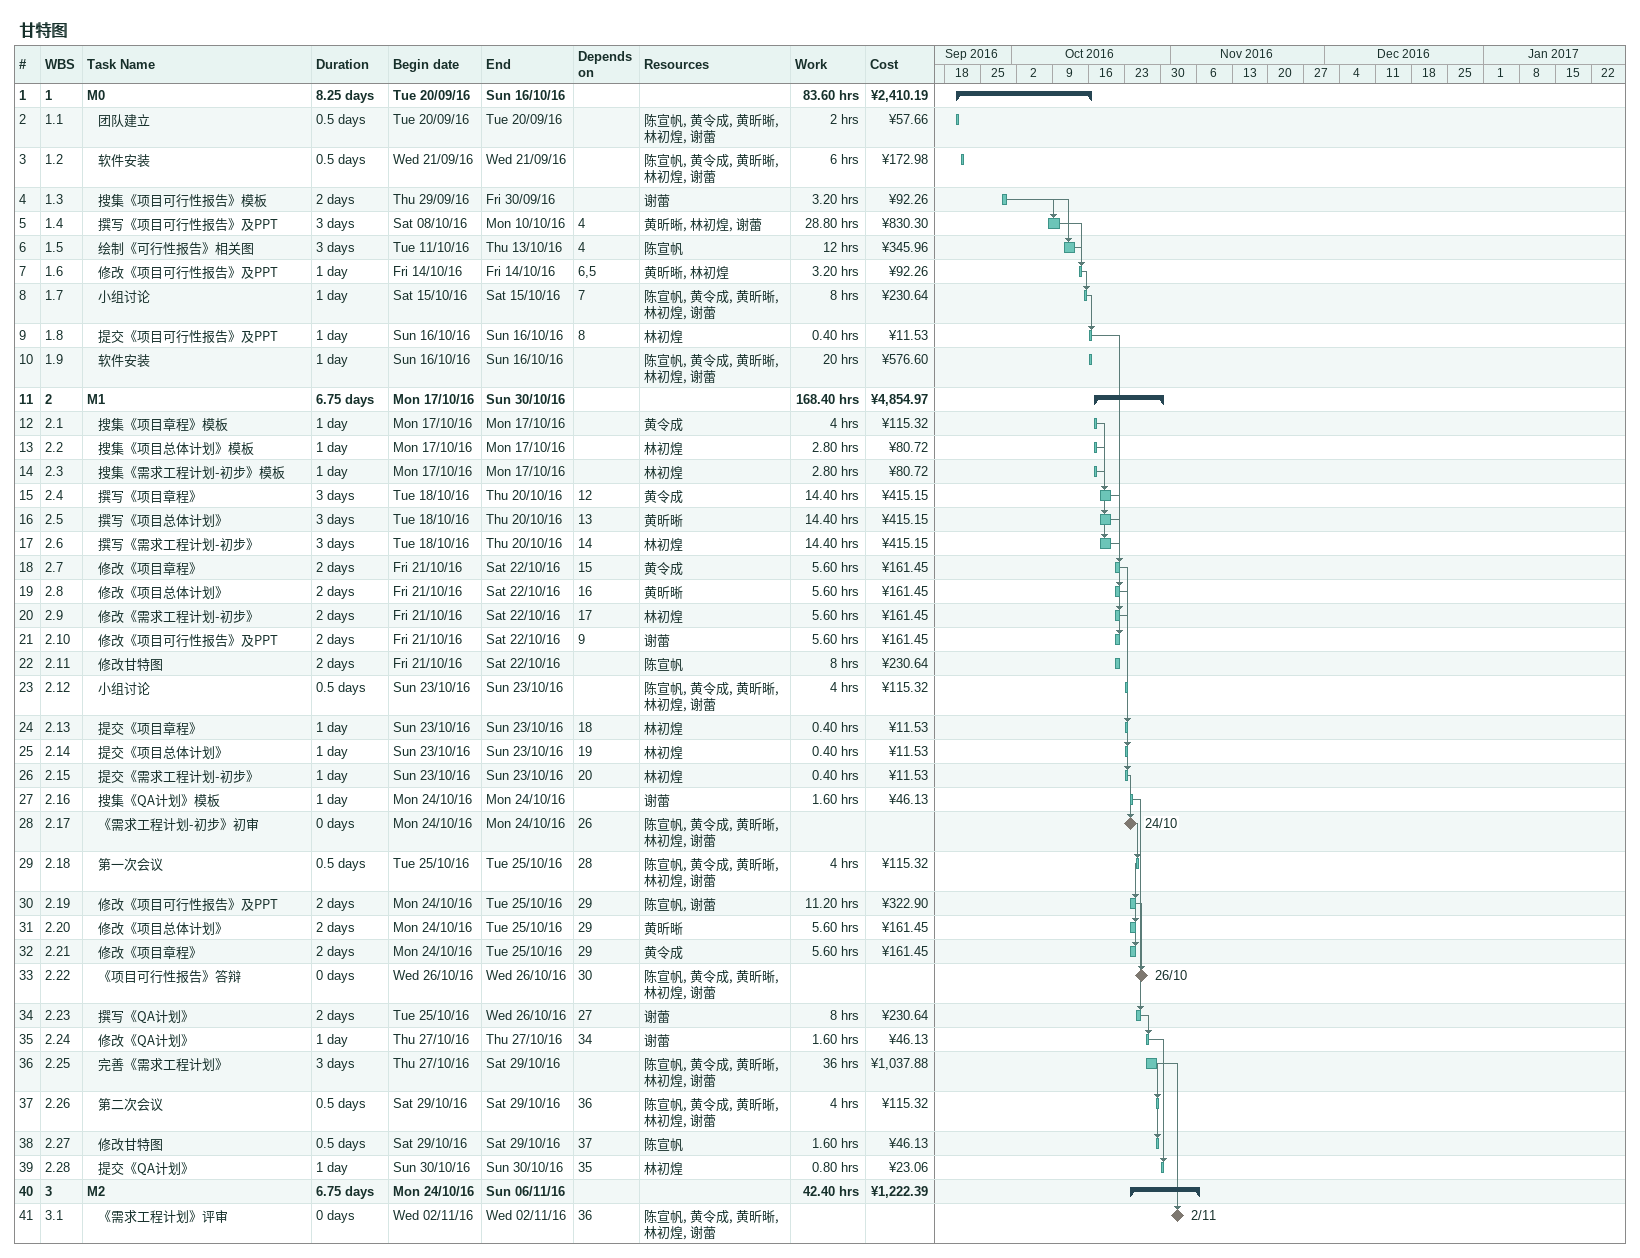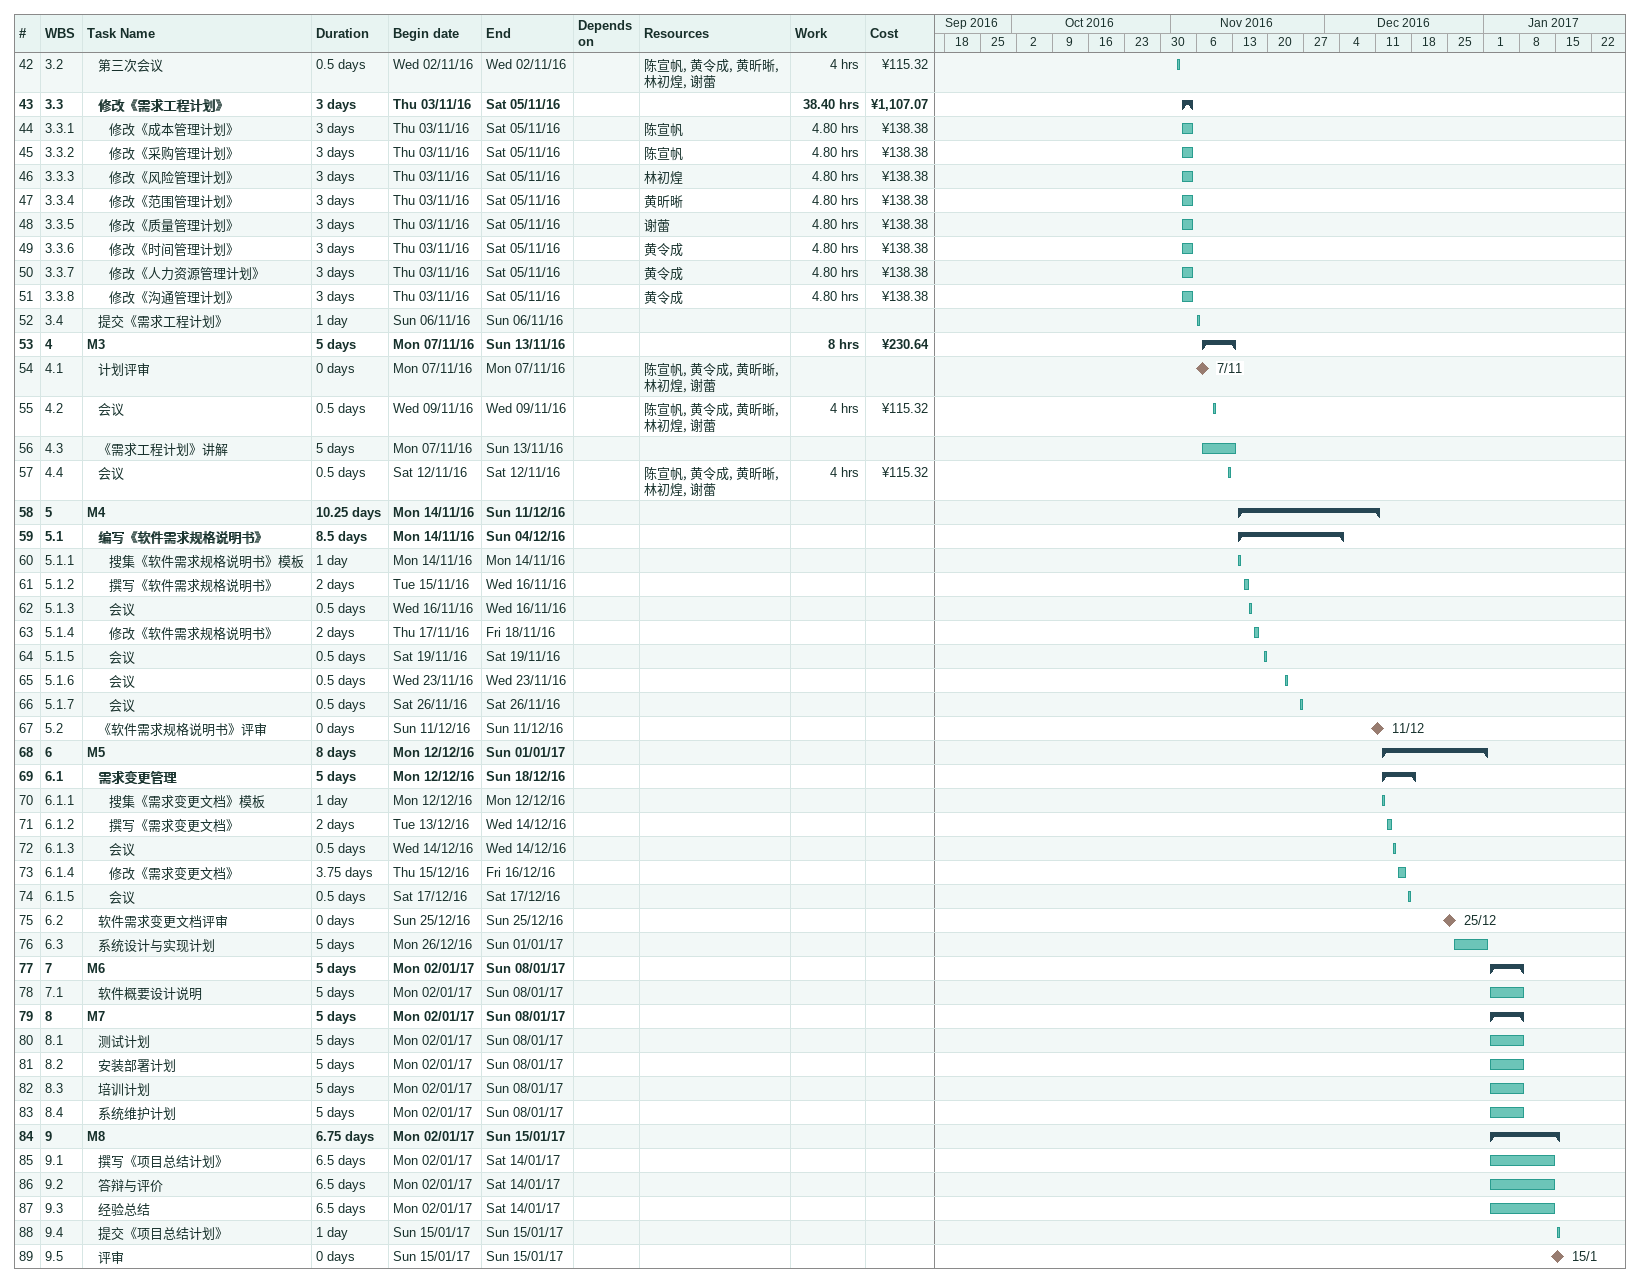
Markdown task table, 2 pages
甘特图

| ID | WBS | Task | Duration | Start | Finish | Predecessors | Resources | Work (h) | Cost (¥) |
|---|---|---|---|---|---|---|---|---|---|
| 1 | 1 | **M0** | 8.25d | 2016-09-20 | 2016-10-16 |  |  | 83.60 | 2410.19 |
| 2 | 1.1 | 团队建立 | 0.5d | 2016-09-20 | 2016-09-20 |  | 陈宣帆, 黄令成, 黄昕晰, 林初煌, 谢蕾 | 2 | 57.66 |
| 3 | 1.2 | 软件安装 | 0.5d | 2016-09-21 | 2016-09-21 |  | 陈宣帆, 黄令成, 黄昕晰, 林初煌, 谢蕾 | 6 | 172.98 |
| 4 | 1.3 | 搜集《项目可行性报告》模板 | 2d | 2016-09-29 | 2016-09-30 |  | 谢蕾 | 3.20 | 92.26 |
| 5 | 1.4 | 撰写《项目可行性报告》及PPT | 3d | 2016-10-08 | 2016-10-10 | 4 | 黄昕晰, 林初煌, 谢蕾 | 28.80 | 830.30 |
| 6 | 1.5 | 绘制《可行性报告》相关图 | 3d | 2016-10-11 | 2016-10-13 | 4 | 陈宣帆 | 12 | 345.96 |
| 7 | 1.6 | 修改《项目可行性报告》及PPT | 1d | 2016-10-14 | 2016-10-14 | 6, 5 | 黄昕晰, 林初煌 | 3.20 | 92.26 |
| 8 | 1.7 | 小组讨论 | 1d | 2016-10-15 | 2016-10-15 | 7 | 陈宣帆, 黄令成, 黄昕晰, 林初煌, 谢蕾 | 8 | 230.64 |
| 9 | 1.8 | 提交《项目可行性报告》及PPT | 1d | 2016-10-16 | 2016-10-16 | 8 | 林初煌 | 0.40 | 11.53 |
| 10 | 1.9 | 软件安装 | 1d | 2016-10-16 | 2016-10-16 |  | 陈宣帆, 黄令成, 黄昕晰, 林初煌, 谢蕾 | 20 | 576.60 |
| 11 | 2 | **M1** | 6.75d | 2016-10-17 | 2016-10-30 |  |  | 168.40 | 4854.97 |
| 12 | 2.1 | 搜集《项目章程》模板 | 1d | 2016-10-17 | 2016-10-17 |  | 黄令成 | 4 | 115.32 |
| 13 | 2.2 | 搜集《项目总体计划》模板 | 1d | 2016-10-17 | 2016-10-17 |  | 林初煌 | 2.80 | 80.72 |
| 14 | 2.3 | 搜集《需求工程计划-初步》模板 | 1d | 2016-10-17 | 2016-10-17 |  | 林初煌 | 2.80 | 80.72 |
| 15 | 2.4 | 撰写《项目章程》 | 3d | 2016-10-18 | 2016-10-20 | 12 | 黄令成 | 14.40 | 415.15 |
| 16 | 2.5 | 撰写《项目总体计划》 | 3d | 2016-10-18 | 2016-10-20 | 13 | 黄昕晰 | 14.40 | 415.15 |
| 17 | 2.6 | 撰写《需求工程计划-初步》 | 3d | 2016-10-18 | 2016-10-20 | 14 | 林初煌 | 14.40 | 415.15 |
| 18 | 2.7 | 修改《项目章程》 | 2d | 2016-10-21 | 2016-10-22 | 15 | 黄令成 | 5.60 | 161.45 |
| 19 | 2.8 | 修改《项目总体计划》 | 2d | 2016-10-21 | 2016-10-22 | 16 | 黄昕晰 | 5.60 | 161.45 |
| 20 | 2.9 | 修改《需求工程计划-初步》 | 2d | 2016-10-21 | 2016-10-22 | 17 | 林初煌 | 5.60 | 161.45 |
| 21 | 2.10 | 修改《项目可行性报告》及PPT | 2d | 2016-10-21 | 2016-10-22 | 9 | 谢蕾 | 5.60 | 161.45 |
| 22 | 2.11 | 修改甘特图 | 2d | 2016-10-21 | 2016-10-22 |  | 陈宣帆 | 8 | 230.64 |
| 23 | 2.12 | 小组讨论 | 0.5d | 2016-10-23 | 2016-10-23 |  | 陈宣帆, 黄令成, 黄昕晰, 林初煌, 谢蕾 | 4 | 115.32 |
| 24 | 2.13 | 提交《项目章程》 | 1d | 2016-10-23 | 2016-10-23 | 18 | 林初煌 | 0.40 | 11.53 |
| 25 | 2.14 | 提交《项目总体计划》 | 1d | 2016-10-23 | 2016-10-23 | 19 | 林初煌 | 0.40 | 11.53 |
| 26 | 2.15 | 提交《需求工程计划-初步》 | 1d | 2016-10-23 | 2016-10-23 | 20 | 林初煌 | 0.40 | 11.53 |
| 27 | 2.16 | 搜集《QA计划》模板 | 1d | 2016-10-24 | 2016-10-24 |  | 谢蕾 | 1.60 | 46.13 |
| 28 | 2.17 | 《需求工程计划-初步》初审 | 0d | 2016-10-24 | 2016-10-24 | 26 | 陈宣帆, 黄令成, 黄昕晰, 林初煌, 谢蕾 |  |  |
| 29 | 2.18 | 第一次会议 | 0.5d | 2016-10-25 | 2016-10-25 | 28 | 陈宣帆, 黄令成, 黄昕晰, 林初煌, 谢蕾 | 4 | 115.32 |
| 30 | 2.19 | 修改《项目可行性报告》及PPT | 2d | 2016-10-24 | 2016-10-25 | 29 | 陈宣帆, 谢蕾 | 11.20 | 322.90 |
| 31 | 2.20 | 修改《项目总体计划》 | 2d | 2016-10-24 | 2016-10-25 | 29 | 黄昕晰 | 5.60 | 161.45 |
| 32 | 2.21 | 修改《项目章程》 | 2d | 2016-10-24 | 2016-10-25 | 29 | 黄令成 | 5.60 | 161.45 |
| 33 | 2.22 | 《项目可行性报告》答辩 | 0d | 2016-10-26 | 2016-10-26 | 30 | 陈宣帆, 黄令成, 黄昕晰, 林初煌, 谢蕾 |  |  |
| 34 | 2.23 | 撰写《QA计划》 | 2d | 2016-10-25 | 2016-10-26 | 27 | 谢蕾 | 8 | 230.64 |
| 35 | 2.24 | 修改《QA计划》 | 1d | 2016-10-27 | 2016-10-27 | 34 | 谢蕾 | 1.60 | 46.13 |
| 36 | 2.25 | 完善《需求工程计划》 | 3d | 2016-10-27 | 2016-10-29 |  | 陈宣帆, 黄令成, 黄昕晰, 林初煌, 谢蕾 | 36 | 1037.88 |
| 37 | 2.26 | 第二次会议 | 0.5d | 2016-10-29 | 2016-10-29 | 36 | 陈宣帆, 黄令成, 黄昕晰, 林初煌, 谢蕾 | 4 | 115.32 |
| 38 | 2.27 | 修改甘特图 | 0.5d | 2016-10-29 | 2016-10-29 | 37 | 陈宣帆 | 1.60 | 46.13 |
| 39 | 2.28 | 提交《QA计划》 | 1d | 2016-10-30 | 2016-10-30 | 35 | 林初煌 | 0.80 | 23.06 |
| 40 | 3 | **M2** | 6.75d | 2016-10-24 | 2016-11-06 |  |  | 42.40 | 1222.39 |
| 41 | 3.1 | 《需求工程计划》评审 | 0d | 2016-11-02 | 2016-11-02 | 36 | 陈宣帆, 黄令成, 黄昕晰, 林初煌, 谢蕾 |  |  |
| 42 | 3.2 | 第三次会议 | 0.5d | 2016-11-02 | 2016-11-02 |  | 陈宣帆, 黄令成, 黄昕晰, 林初煌, 谢蕾 | 4 | 115.32 |
| 43 | 3.3 | **修改《需求工程计划》** | 3d | 2016-11-03 | 2016-11-05 |  |  | 38.40 | 1107.07 |
| 44 | 3.3.1 | 修改《成本管理计划》 | 3d | 2016-11-03 | 2016-11-05 |  | 陈宣帆 | 4.80 | 138.38 |
| 45 | 3.3.2 | 修改《采购管理计划》 | 3d | 2016-11-03 | 2016-11-05 |  | 陈宣帆 | 4.80 | 138.38 |
| 46 | 3.3.3 | 修改《风险管理计划》 | 3d | 2016-11-03 | 2016-11-05 |  | 林初煌 | 4.80 | 138.38 |
| 47 | 3.3.4 | 修改《范围管理计划》 | 3d | 2016-11-03 | 2016-11-05 |  | 黄昕晰 | 4.80 | 138.38 |
| 48 | 3.3.5 | 修改《质量管理计划》 | 3d | 2016-11-03 | 2016-11-05 |  | 谢蕾 | 4.80 | 138.38 |
| 49 | 3.3.6 | 修改《时间管理计划》 | 3d | 2016-11-03 | 2016-11-05 |  | 黄令成 | 4.80 | 138.38 |
| 50 | 3.3.7 | 修改《人力资源管理计划》 | 3d | 2016-11-03 | 2016-11-05 |  | 黄令成 | 4.80 | 138.38 |
| 51 | 3.3.8 | 修改《沟通管理计划》 | 3d | 2016-11-03 | 2016-11-05 |  | 黄令成 | 4.80 | 138.38 |
| 52 | 3.4 | 提交《需求工程计划》 | 1d | 2016-11-06 | 2016-11-06 |  |  |  |  |
| 53 | 4 | **M3** | 5d | 2016-11-07 | 2016-11-13 |  |  | 8 | 230.64 |
| 54 | 4.1 | 计划评审 | 0d | 2016-11-07 | 2016-11-07 |  | 陈宣帆, 黄令成, 黄昕晰, 林初煌, 谢蕾 |  |  |
| 55 | 4.2 | 会议 | 0.5d | 2016-11-09 | 2016-11-09 |  | 陈宣帆, 黄令成, 黄昕晰, 林初煌, 谢蕾 | 4 | 115.32 |
| 56 | 4.3 | 《需求工程计划》讲解 | 5d | 2016-11-07 | 2016-11-13 |  |  |  |  |
| 57 | 4.4 | 会议 | 0.5d | 2016-11-12 | 2016-11-12 |  | 陈宣帆, 黄令成, 黄昕晰, 林初煌, 谢蕾 | 4 | 115.32 |
| 58 | 5 | **M4** | 10.25d | 2016-11-14 | 2016-12-11 |  |  |  |  |
| 59 | 5.1 | **编写《软件需求规格说明书》** | 8.5d | 2016-11-14 | 2016-12-04 |  |  |  |  |
| 60 | 5.1.1 | 搜集《软件需求规格说明书》模板 | 1d | 2016-11-14 | 2016-11-14 |  |  |  |  |
| 61 | 5.1.2 | 撰写《软件需求规格说明书》 | 2d | 2016-11-15 | 2016-11-16 |  |  |  |  |
| 62 | 5.1.3 | 会议 | 0.5d | 2016-11-16 | 2016-11-16 |  |  |  |  |
| 63 | 5.1.4 | 修改《软件需求规格说明书》 | 2d | 2016-11-17 | 2016-11-18 |  |  |  |  |
| 64 | 5.1.5 | 会议 | 0.5d | 2016-11-19 | 2016-11-19 |  |  |  |  |
| 65 | 5.1.6 | 会议 | 0.5d | 2016-11-23 | 2016-11-23 |  |  |  |  |
| 66 | 5.1.7 | 会议 | 0.5d | 2016-11-26 | 2016-11-26 |  |  |  |  |
| 67 | 5.2 | 《软件需求规格说明书》评审 | 0d | 2016-12-11 | 2016-12-11 |  |  |  |  |
| 68 | 6 | **M5** | 8d | 2016-12-12 | 2017-01-01 |  |  |  |  |
| 69 | 6.1 | **需求变更管理** | 5d | 2016-12-12 | 2016-12-18 |  |  |  |  |
| 70 | 6.1.1 | 搜集《需求变更文档》模板 | 1d | 2016-12-12 | 2016-12-12 |  |  |  |  |
| 71 | 6.1.2 | 撰写《需求变更文档》 | 2d | 2016-12-13 | 2016-12-14 |  |  |  |  |
| 72 | 6.1.3 | 会议 | 0.5d | 2016-12-14 | 2016-12-14 |  |  |  |  |
| 73 | 6.1.4 | 修改《需求变更文档》 | 3.75d | 2016-12-15 | 2016-12-16 |  |  |  |  |
| 74 | 6.1.5 | 会议 | 0.5d | 2016-12-17 | 2016-12-17 |  |  |  |  |
| 75 | 6.2 | 软件需求变更文档评审 | 0d | 2016-12-25 | 2016-12-25 |  |  |  |  |
| 76 | 6.3 | 系统设计与实现计划 | 5d | 2016-12-26 | 2017-01-01 |  |  |  |  |
| 77 | 7 | **M6** | 5d | 2017-01-02 | 2017-01-08 |  |  |  |  |
| 78 | 7.1 | 软件概要设计说明 | 5d | 2017-01-02 | 2017-01-08 |  |  |  |  |
| 79 | 8 | **M7** | 5d | 2017-01-02 | 2017-01-08 |  |  |  |  |
| 80 | 8.1 | 测试计划 | 5d | 2017-01-02 | 2017-01-08 |  |  |  |  |
| 81 | 8.2 | 安装部署计划 | 5d | 2017-01-02 | 2017-01-08 |  |  |  |  |
| 82 | 8.3 | 培训计划 | 5d | 2017-01-02 | 2017-01-08 |  |  |  |  |
| 83 | 8.4 | 系统维护计划 | 5d | 2017-01-02 | 2017-01-08 |  |  |  |  |
| 84 | 9 | **M8** | 6.75d | 2017-01-02 | 2017-01-15 |  |  |  |  |
| 85 | 9.1 | 撰写《项目总结计划》 | 6.5d | 2017-01-02 | 2017-01-14 |  |  |  |  |
| 86 | 9.2 | 答辩与评价 | 6.5d | 2017-01-02 | 2017-01-14 |  |  |  |  |
| 87 | 9.3 | 经验总结 | 6.5d | 2017-01-02 | 2017-01-14 |  |  |  |  |
| 88 | 9.4 | 提交《项目总结计划》 | 1d | 2017-01-15 | 2017-01-15 |  |  |  |  |
| 89 | 9.5 | 评审 | 0d | 2017-01-15 | 2017-01-15 |  |  |  |  |
